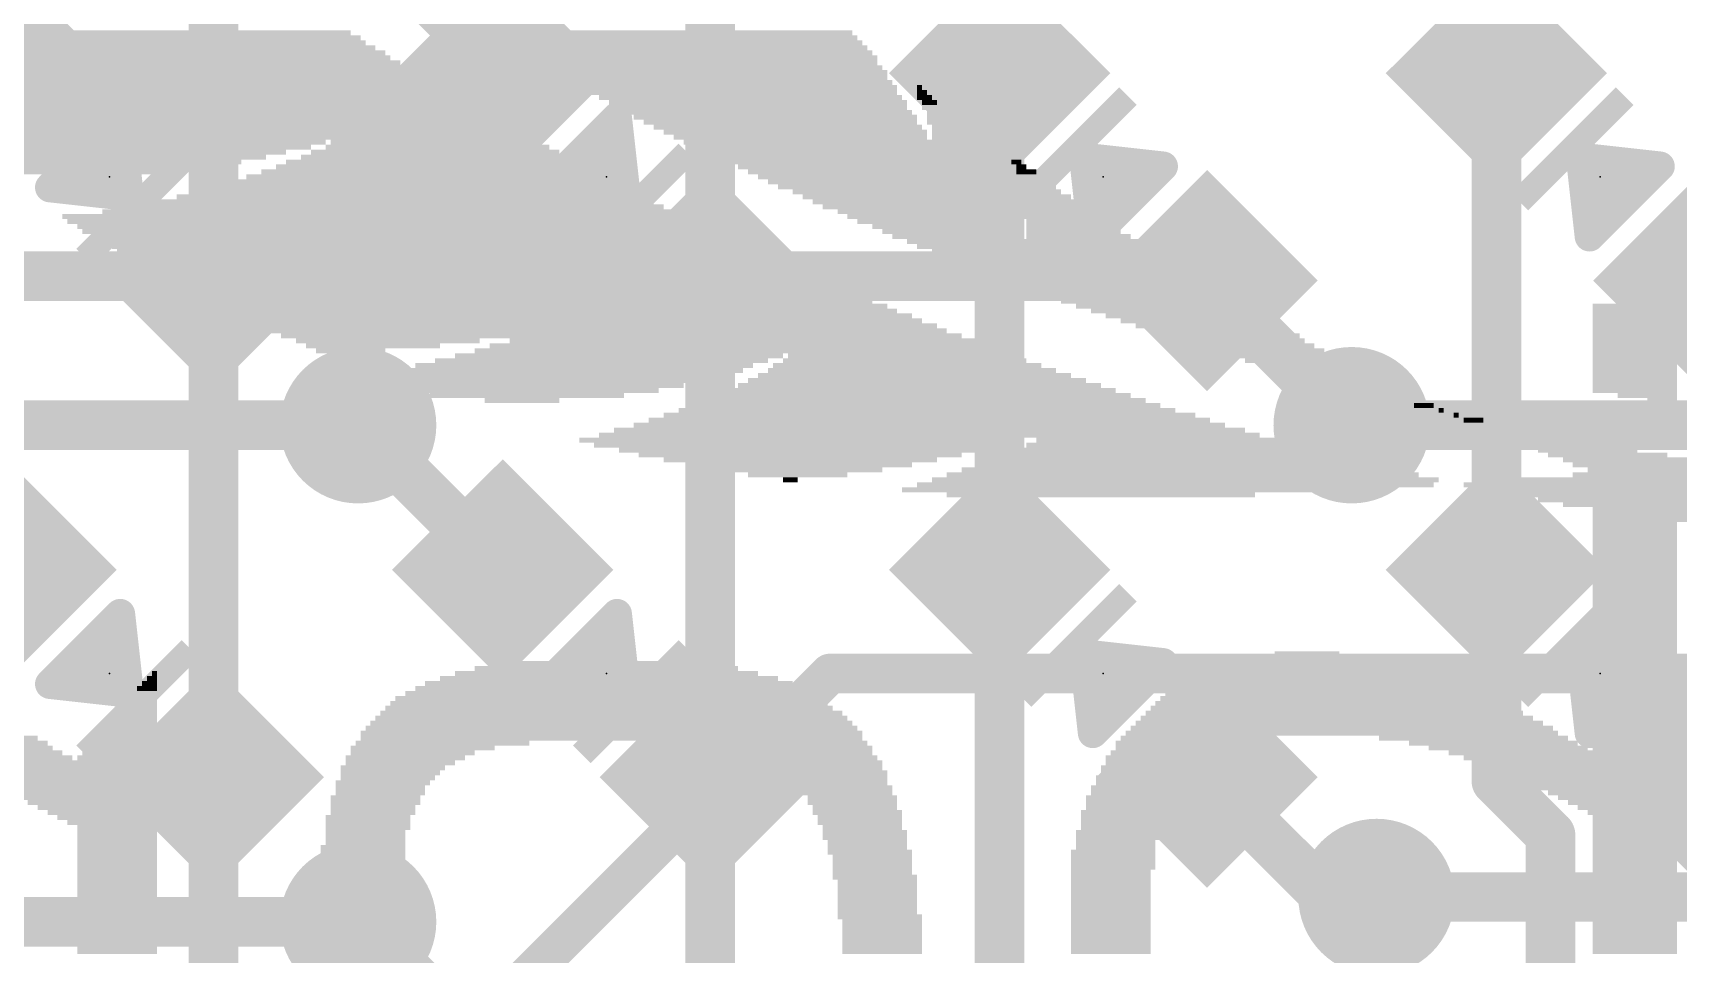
# Model space of a CAD drawing. Extents: x -6.7 to 59.9, y -5.3 to 30.3.
# Drawn here: x 24.75 to 33.16, y 5.17 to 9.88 of the extents above; entities that cross this region are included whole.
import ezdxf

# ---------------------------------------------------------------- set-up
doc = ezdxf.new("R2010")
doc.units = 0
for name, color, linetype in [('1', 12, 'CONTINUOUS'), ('16', 132, 'CONTINUOUS'), ('18', 110, 'CONTINUOUS'), ('21', 40, 'CONTINUOUS'), ('22', 6, 'CONTINUOUS'), ('23', 40, 'CONTINUOUS')]:
    doc.layers.add(name, color=color, linetype=linetype)

# ---------------------------------------------------------------- blocks, each defined once
blk = doc.blocks.new('RECT')
blk.add_solid([(-0.5, -0.5), (0.5, -0.5), (-0.5, 0.5), (0.5, 0.5)])
blk = doc.blocks.new('ROUNDV')
at = {"const_width": 0.5}
blk.add_lwpolyline([(0, -0.25, 1), (0, 0.25, 1), (0, -0.25)], format="xyb", dxfattribs=at)

msp = doc.modelspace()

# ---------------------------------------------------------------- linework, layer by layer
at = {"layer": '1', "const_width": 0.254}
for points in [[(29.6957, 12.2143), (29.6957, 9.6743)], [(32.2357, 12.2143), (32.2357, 9.6743)], [(25.6763, 8.6137), (25.6763, 11.1537)], [(28.2163, 11.1537), (28.2163, 8.6137)], [(26.416, 10.414), (27.1557, 9.6743)], [(29.6957, 9.6743), (29.6957, 7.1343)], [(32.2357, 9.6743), (32.2357, 7.1343)], [(25.6763, 6.0737), (25.6763, 8.6137)], [(28.2163, 8.6137), (28.2163, 6.0737)], [(30.7563, 8.6137), (31.496, 7.874)], [(26.416, 7.874), (27.1557, 7.1343)], [(29.6957, 7.1343), (29.6957, 4.5943)], [(32.2357, 7.1343), (32.2357, 6.0548)], [(25.6763, 3.5337), (25.6763, 6.0737)], [(28.2163, 6.0737), (28.2163, 3.5337)], [(30.7563, 6.0737), (31.369, 5.461)], [(32.2357, 6.0548), (32.512, 5.7785)], [(32.512, 5.7785), (32.512, 4.8707)], [(31.369, 5.461), (31.623, 5.461)], [(27.1557, 4.5943), (26.416, 5.334)]]:
    msp.add_lwpolyline(points, dxfattribs=at)
at = {"layer": '1', "const_width": 0.127}
for points in [[(27.1108, 9.6294, 1), (27.2006, 9.7192)], [(29.7592, 9.6743, 1), (29.6322, 9.6743)], [(32.2992, 9.6743, 1), (32.1722, 9.6743)], [(29.6322, 9.6743, 1), (29.7592, 9.6743)], [(32.1722, 9.6743, 1), (32.2992, 9.6743)], [(25.7398, 8.6137, 1), (25.6128, 8.6137)], [(25.6128, 8.6137, 1), (25.7398, 8.6137)], [(28.2798, 8.6137, 1), (28.1528, 8.6137)], [(28.1528, 8.6137, 1), (28.2798, 8.6137)], [(30.8012, 8.6586, 1), (30.7114, 8.5688)], [(26.4609, 7.9189, 1), (26.3711, 7.8291)], [(31.4511, 7.8291, 1), (31.5409, 7.9189)], [(27.1108, 7.0894, 1), (27.2006, 7.1792)], [(29.7592, 7.1343, 1), (29.6322, 7.1343)], [(32.2992, 7.1343, 1), (32.1722, 7.1343)], [(29.6322, 7.1343, 1), (29.7592, 7.1343)], [(32.1722, 7.1343, 1), (32.2992, 7.1343)], [(25.7398, 6.0737, 1), (25.6128, 6.0737)], [(28.2798, 6.0737, 1), (28.1528, 6.0737)], [(30.8012, 6.1186, 1), (30.7114, 6.0288)], [(32.2806, 6.0997, 1), (32.1908, 6.0099)], [(25.6128, 6.0737, 1), (25.7398, 6.0737)], [(28.1528, 6.0737, 1), (28.2798, 6.0737)], [(32.1722, 6.0548, 1), (32.2992, 6.0548)], [(32.5755, 5.7785, 1), (32.4485, 5.7785)], [(32.4671, 5.7336, 1), (32.5569, 5.8234)], [(31.369, 5.5245, 1), (31.369, 5.3975)], [(31.3241, 5.4161, 1), (31.4139, 5.5059)], [(31.623, 5.3975, 1), (31.623, 5.5245)], [(26.4609, 5.3789, 1), (26.3711, 5.2891)]]:
    msp.add_lwpolyline(points, format="xyb", dxfattribs=at)
at = {"layer": '16'}
for points, const_width in [([(15.748, 8.636), (30.734, 8.636)], 0.254), ([(30.734, 8.636), (31.496, 7.874)], 0.254), ([(23.876, 7.874), (26.416, 7.874)], 0.254), ([(31.496, 7.874), (34.036, 7.874)], 0.254), ([(26.797, 4.572), (28.829, 6.604)], 0.2032), ([(28.829, 6.604), (35.052, 6.604)], 0.2032), ([(33.909, 5.461), (31.623, 5.461)], 0.254), ([(26.416, 5.334), (23.876, 5.334)], 0.254)]:
    msp.add_lwpolyline(points, dxfattribs=dict(at, const_width=const_width))
for points, const_width in [([(30.7789, 8.6809, 1), (30.6891, 8.5911)], 0.127), ([(30.734, 8.5725, 1), (30.734, 8.6995)], 0.127), ([(26.416, 7.8105, 1), (26.416, 7.9375)], 0.127), ([(31.496, 7.9375, 1), (31.496, 7.8105)], 0.127), ([(31.4511, 7.8291, 1), (31.5409, 7.9189)], 0.127), ([(28.829, 6.6548, 1), (28.829, 6.5532)], 0.1016), ([(28.8649, 6.5681, 1), (28.7931, 6.6399)], 0.1016), ([(31.623, 5.5245, 1), (31.623, 5.3975)], 0.127), ([(26.416, 5.2705, 1), (26.416, 5.3975)], 0.127)]:
    msp.add_lwpolyline(points, format="xyb", dxfattribs=dict(at, const_width=const_width))
at = {"layer": '21', "const_width": 0.1524}
for points in [[(25.1999, 9.4493), (24.8407, 9.0901)], [(25.1994, 9.4488), (25.1999, 9.4488)], [(25.2448, 9.0452), (25.1999, 9.4493)], [(27.7399, 9.4493), (27.3807, 9.0901)], [(27.7394, 9.4488), (27.7399, 9.4488)], [(27.7848, 9.0452), (27.7399, 9.4493)], [(25.047, 9.2964), (25.2169, 9.2964)], [(27.587, 9.2964), (27.7569, 9.2964)], [(30.1272, 9.2428), (30.1721, 8.8387)], [(30.5313, 9.1979), (30.1272, 9.2428)], [(30.1721, 8.8387), (30.5313, 9.1979)], [(32.6672, 9.2428), (32.7121, 8.8387)], [(33.0713, 9.1979), (32.6672, 9.2428)], [(32.7121, 8.8387), (33.0713, 9.1979)], [(24.8946, 9.144), (25.2338, 9.144)], [(27.4346, 9.144), (27.7738, 9.144)], [(30.1382, 9.144), (30.4774, 9.144)], [(32.6782, 9.144), (33.0174, 9.144)], [(24.8407, 9.0901), (25.2448, 9.0452)], [(27.3807, 9.0901), (27.7848, 9.0452)], [(30.1551, 8.9916), (30.325, 8.9916)], [(32.6951, 8.9916), (32.865, 8.9916)], [(30.1721, 8.8392), (30.1726, 8.8392)], [(32.7121, 8.8392), (32.7126, 8.8392)], [(25.1999, 6.9093), (24.8407, 6.5501)], [(25.2448, 6.5052), (25.1999, 6.9093)], [(27.7399, 6.9093), (27.3807, 6.5501)], [(27.7848, 6.5052), (27.7399, 6.9093)], [(25.1486, 6.858), (25.2056, 6.858)], [(27.6886, 6.858), (27.7456, 6.858)], [(24.9962, 6.7056), (25.2225, 6.7056)], [(27.5362, 6.7056), (27.7625, 6.7056)], [(30.1272, 6.7028), (30.1721, 6.2987)], [(30.5313, 6.6579), (30.1272, 6.7028)], [(30.1721, 6.2987), (30.5313, 6.6579)], [(32.6672, 6.7028), (32.7121, 6.2987)], [(33.0713, 6.6579), (32.6672, 6.7028)], [(32.7121, 6.2987), (33.0713, 6.6579)], [(24.8407, 6.5501), (25.2448, 6.5052)], [(24.8438, 6.5532), (25.2395, 6.5532)], [(27.3807, 6.5501), (27.7848, 6.5052)], [(27.3838, 6.5532), (27.7795, 6.5532)], [(30.1438, 6.5532), (30.4266, 6.5532)], [(32.6838, 6.5532), (32.9666, 6.5532)], [(30.1608, 6.4008), (30.2742, 6.4008)], [(32.7008, 6.4008), (32.8142, 6.4008)]]:
    msp.add_lwpolyline(points, dxfattribs=at)
at = {"layer": '21', "const_width": 0.0762}
for points in [[(25.1994, 9.4869, 1), (25.1994, 9.4107)], [(25.2377, 9.4535, 1), (25.162, 9.4451)], [(25.2268, 9.4224, 1), (25.1729, 9.4763)], [(25.1999, 9.4107, 1), (25.1999, 9.4869)], [(27.7394, 9.4869, 1), (27.7394, 9.4107)], [(27.7777, 9.4535, 1), (27.702, 9.4451)], [(27.7668, 9.4224, 1), (27.7129, 9.4763)], [(27.7399, 9.4107, 1), (27.7399, 9.4869)], [(25.047, 9.3345, 1), (25.047, 9.2583)], [(25.2169, 9.2583, 1), (25.2169, 9.3345)], [(27.587, 9.3345, 1), (27.587, 9.2583)], [(27.7569, 9.2583, 1), (27.7569, 9.3345)], [(30.1651, 9.247, 1), (30.0893, 9.2386)], [(30.1314, 9.2806, 1), (30.123, 9.2049)], [(30.5583, 9.1709, 1), (30.5044, 9.2248)], [(30.5271, 9.16, 1), (30.5355, 9.2357)], [(32.7051, 9.247, 1), (32.6293, 9.2386)], [(32.6714, 9.2806, 1), (32.663, 9.2049)], [(33.0983, 9.1709, 1), (33.0444, 9.2248)], [(33.0671, 9.16, 1), (33.0755, 9.2357)], [(24.8946, 9.1821, 1), (24.8946, 9.1059)], [(25.2338, 9.1059, 1), (25.2338, 9.1821)], [(27.4346, 9.1821, 1), (27.4346, 9.1059)], [(27.7738, 9.1059, 1), (27.7738, 9.1821)], [(30.1382, 9.1821, 1), (30.1382, 9.1059)], [(30.4774, 9.1059, 1), (30.4774, 9.1821)], [(32.6782, 9.1821, 1), (32.6782, 9.1059)], [(33.0174, 9.1059, 1), (33.0174, 9.1821)], [(24.8137, 9.1171, 1), (24.8676, 9.0632)], [(24.8449, 9.128, 1), (24.8365, 9.0522)], [(25.2069, 9.041, 1), (25.2826, 9.0494)], [(25.2406, 9.0073, 1), (25.249, 9.0831)], [(27.3537, 9.1171, 1), (27.4076, 9.0632)], [(27.3849, 9.128, 1), (27.3765, 9.0522)], [(27.7469, 9.041, 1), (27.8226, 9.0494)], [(27.7806, 9.0073, 1), (27.789, 9.0831)], [(30.1551, 9.0297, 1), (30.1551, 8.9535)], [(30.325, 8.9535, 1), (30.325, 9.0297)], [(32.6951, 9.0297, 1), (32.6951, 8.9535)], [(32.865, 8.9535, 1), (32.865, 9.0297)], [(30.1721, 8.8773, 1), (30.1721, 8.8011)], [(30.1452, 8.8656, 1), (30.1991, 8.8117)], [(30.1342, 8.8345, 1), (30.21, 8.8429)], [(30.1726, 8.8011, 1), (30.1726, 8.8773)], [(32.7121, 8.8773, 1), (32.7121, 8.8011)], [(32.6852, 8.8656, 1), (32.7391, 8.8117)], [(32.6742, 8.8345, 1), (32.75, 8.8429)], [(32.7126, 8.8011, 1), (32.7126, 8.8773)], [(25.2377, 6.9135, 1), (25.162, 6.9051)], [(25.2268, 6.8824, 1), (25.1729, 6.9363)], [(27.7777, 6.9135, 1), (27.702, 6.9051)], [(27.7668, 6.8824, 1), (27.7129, 6.9363)], [(25.1486, 6.8961, 1), (25.1486, 6.8199)], [(25.2056, 6.8199, 1), (25.2056, 6.8961)], [(27.6886, 6.8961, 1), (27.6886, 6.8199)], [(27.7456, 6.8199, 1), (27.7456, 6.8961)], [(24.9962, 6.7437, 1), (24.9962, 6.6675)], [(25.2225, 6.6675, 1), (25.2225, 6.7437)], [(27.5362, 6.7437, 1), (27.5362, 6.6675)], [(27.7625, 6.6675, 1), (27.7625, 6.7437)], [(30.1651, 6.707, 1), (30.0893, 6.6986)], [(30.1314, 6.7406, 1), (30.123, 6.6649)], [(30.5583, 6.6309, 1), (30.5044, 6.6848)], [(30.5271, 6.62, 1), (30.5355, 6.6957)], [(32.7051, 6.707, 1), (32.6293, 6.6986)], [(32.6714, 6.7406, 1), (32.663, 6.6649)], [(33.0983, 6.6309, 1), (33.0444, 6.6848)], [(33.0671, 6.62, 1), (33.0755, 6.6957)], [(24.8137, 6.5771, 1), (24.8676, 6.5232)], [(24.8449, 6.588, 1), (24.8365, 6.5122)], [(24.8438, 6.5913, 1), (24.8438, 6.5151)], [(25.2395, 6.5151, 1), (25.2395, 6.5913)], [(25.2406, 6.4673, 1), (25.249, 6.5431)], [(27.3537, 6.5771, 1), (27.4076, 6.5232)], [(27.3849, 6.588, 1), (27.3765, 6.5122)], [(27.3838, 6.5913, 1), (27.3838, 6.5151)], [(27.7795, 6.5151, 1), (27.7795, 6.5913)], [(27.7806, 6.4673, 1), (27.789, 6.5431)], [(30.1438, 6.5913, 1), (30.1438, 6.5151)], [(30.4266, 6.5151, 1), (30.4266, 6.5913)], [(32.6838, 6.5913, 1), (32.6838, 6.5151)], [(32.9666, 6.5151, 1), (32.9666, 6.5913)], [(25.2069, 6.501, 1), (25.2826, 6.5094)], [(27.7469, 6.501, 1), (27.8226, 6.5094)], [(30.1608, 6.4389, 1), (30.1608, 6.3627)], [(30.2742, 6.3627, 1), (30.2742, 6.4389)], [(32.7008, 6.4389, 1), (32.7008, 6.3627)], [(32.8142, 6.3627, 1), (32.8142, 6.4389)], [(30.1452, 6.3256, 1), (30.1991, 6.2717)], [(30.1342, 6.2945, 1), (30.21, 6.3029)], [(32.6852, 6.3256, 1), (32.7391, 6.2717)], [(32.6742, 6.2945, 1), (32.75, 6.3029)]]:
    msp.add_lwpolyline(points, format="xyb", dxfattribs=at)
at = {"layer": '23'}
for p in [(25.146, 9.144), (27.686, 9.144), (30.226, 9.144), (32.766, 9.144), (25.146, 6.604), (27.686, 6.604), (30.226, 6.604), (32.766, 6.604)]:
    msp.add_point(p, dxfattribs=at)

# ---------------------------------------------------------------- block references
at = {"layer": '1', "xscale": 0.8, "yscale": 0.8}
for p, rotation in [((24.6157, 9.6743), 225), ((27.1557, 9.6743), 225), ((29.6957, 9.6743), 45), ((32.2357, 9.6743), 45), ((25.6763, 8.6137), 225), ((28.2163, 8.6137), 225), ((30.7563, 8.6137), 45), ((33.2963, 8.6137), 45), ((24.6157, 7.1343), 225), ((27.1557, 7.1343), 225), ((29.6957, 7.1343), 45), ((32.2357, 7.1343), 45), ((25.6763, 6.0737), 225), ((28.2163, 6.0737), 225), ((30.7563, 6.0737), 45), ((33.2963, 6.0737), 45)]:
    msp.add_blockref('RECT', p, dxfattribs=dict(at, rotation=rotation))
at = {"layer": '18', "xscale": 0.8001, "yscale": 0.8001}
for p in [(26.416, 7.874), (26.416, 7.874), (31.496, 7.874), (31.496, 7.874), (31.623, 5.461), (31.623, 5.461), (26.416, 5.334), (26.416, 5.334)]:
    msp.add_blockref('ROUNDV', p, dxfattribs=at)
at = {"layer": '21', "xscale": 0.762, "yscale": 0.127}
for p, rotation in [((30.0823, 9.2877), 45), ((32.6223, 9.2877), 45), ((25.2897, 9.0003), 225), ((27.8297, 9.0003), 225), ((30.0823, 6.7477), 45), ((32.6223, 6.7477), 45), ((25.2897, 6.4603), 225), ((27.8297, 6.4603), 225)]:
    msp.add_blockref('RECT', p, dxfattribs=dict(at, rotation=rotation))
at = {"layer": '22', "yscale": 0.0254, "rotation": 180}
for p, xscale in [((25.019, 9.8806), 2.7178), ((25.0571, 9.8552), 2.7432), ((25.0825, 9.8298), 2.7432), ((27.9908, 9.8806), 1.905), ((28.0289, 9.8552), 1.8796), ((28.067, 9.8298), 1.8542), ((25.1206, 9.8044), 2.7686), ((25.1587, 9.779), 2.794), ((25.1841, 9.7536), 2.794), ((28.0924, 9.8044), 1.8542), ((28.1305, 9.779), 1.8288), ((28.1686, 9.7536), 1.8034), ((25.2222, 9.7282), 2.8194), ((25.2603, 9.7028), 2.8448), ((25.2857, 9.6774), 2.8448), ((28.194, 9.7282), 1.7526), ((28.2321, 9.7028), 1.7272), ((28.2575, 9.6774), 1.7272), ((25.3238, 9.652), 2.8702), ((25.3619, 9.6266), 2.8956), ((25.4, 9.6012), 2.8702), ((25.4381, 9.5758), 2.8956), ((28.2829, 9.652), 1.6764), ((28.321, 9.6266), 1.651), ((28.3591, 9.6012), 1.6256), ((28.3845, 9.5758), 1.5748), ((29.2862, 9.6012), 0.0254), ((29.2989, 9.5758), 0.0508), ((25.4762, 9.5504), 2.921), ((25.5143, 9.525), 2.9464), ((25.5397, 9.4996), 2.9464), ((28.4226, 9.5504), 1.5494), ((28.4607, 9.525), 1.524), ((28.4861, 9.4996), 1.4732), ((29.3116, 9.5504), 0.0762), ((29.337, 9.525), 0.0762), ((29.3624, 9.4996), 0.127), ((25.5905, 9.4742), 2.9464), ((25.6286, 9.4488), 2.9718), ((25.6667, 9.4234), 2.9972), ((28.5115, 9.4742), 1.4732), ((28.5496, 9.4488), 1.4478), ((28.575, 9.4234), 1.397), ((29.3878, 9.4742), 0.127), ((29.4005, 9.4488), 0.1524), ((29.4259, 9.4234), 0.2032), ((25.7048, 9.398), 3.0226), ((25.7429, 9.3726), 2.9972), ((25.781, 9.3472), 3.0226), ((28.6131, 9.398), 1.3716), ((28.6512, 9.3726), 1.3462), ((28.6766, 9.3472), 1.2954), ((29.4513, 9.398), 0.2032), ((29.464, 9.3726), 0.2286), ((29.4767, 9.3472), 0.254), ((25.2857, 9.3218), 1.9304), ((25.2603, 9.2964), 1.8288), ((25.2095, 9.271), 1.6764), ((25.1841, 9.2456), 1.524), ((26.8097, 9.2456), 1.3716), ((26.8097, 9.271), 1.27), ((26.8224, 9.2964), 1.143), ((26.8097, 9.3218), 1.0668), ((28.8417, 9.3218), 1.524), ((28.8798, 9.2964), 1.4986), ((28.9052, 9.271), 1.4478), ((28.956, 9.2456), 1.397), ((25.1333, 9.2202), 1.3716), ((25.0825, 9.1948), 1.1684), ((25.019, 9.1694), 0.9398), ((26.7716, 9.1694), 1.7018), ((26.7843, 9.1948), 1.5748), ((26.797, 9.2202), 1.4986), ((28.9814, 9.2202), 1.3462), ((29.0195, 9.1948), 1.3208), ((29.0449, 9.1694), 1.27), ((29.7815, 9.2202), 0.0508), ((29.8069, 9.1948), 0.0508), ((29.8323, 9.1694), 0.1016), ((24.9936, 9.144), 0.3302), ((26.7208, 9.0932), 2.1082), ((26.7462, 9.1186), 1.9558), ((26.7589, 9.144), 1.8288), ((29.0703, 9.144), 1.2192), ((29.1084, 9.1186), 1.1938), ((29.1338, 9.0932), 1.143), ((29.845, 9.144), 0.127), ((29.8704, 9.1186), 0.1778), ((29.8831, 9.0932), 0.2032), ((26.6065, 8.9916), 2.7432), ((26.6446, 9.017), 2.5654), ((26.6827, 9.0424), 2.3876), ((26.7081, 9.0678), 2.2352), ((29.1846, 9.0678), 1.0922), ((29.21, 9.0424), 1.0414), ((29.2481, 9.017), 1.016), ((29.2735, 8.9916), 0.9652), ((29.9085, 9.0678), 0.2032), ((29.9339, 9.0424), 0.254), ((29.9466, 9.017), 0.2794), ((29.972, 8.9916), 0.3302), ((26.4922, 8.9408), 3.175), ((26.5303, 8.9154), 3.2004), ((26.5684, 8.9662), 2.921), ((29.3116, 8.9662), 0.889), ((29.3497, 8.9408), 0.8636), ((29.3751, 8.9154), 0.8128), ((29.9847, 8.9662), 0.3556), ((30.0101, 8.9408), 0.4064), ((30.0355, 8.9154), 0.4064), ((26.5938, 8.89), 3.2258), ((26.6319, 8.8646), 3.2512), ((26.6827, 8.8392), 3.2512), ((29.4259, 8.89), 0.762), ((29.4513, 8.8646), 0.7112), ((29.4767, 8.8392), 0.6604), ((30.0609, 8.89), 0.4572), ((30.0736, 8.8646), 0.4826), ((30.099, 8.8392), 0.5334), ((26.7335, 8.8138), 3.2512), ((26.7843, 8.7884), 3.2512), ((26.8224, 8.763), 3.2766), ((26.8859, 8.7376), 3.302), ((29.8196, 8.8138), 1.1938), ((29.8577, 8.7884), 1.1684), ((29.9212, 8.763), 1.143), ((29.9593, 8.7376), 1.1176), ((26.9367, 8.7122), 3.302), ((26.9875, 8.6868), 3.302), ((27.0256, 8.6614), 3.3274), ((30.0228, 8.7122), 1.0922), ((30.0736, 8.6868), 1.0922), ((30.1244, 8.6614), 1.0414), ((27.0891, 8.636), 3.3528), ((27.1399, 8.6106), 3.3528), ((27.1907, 8.5852), 3.3528), ((30.1879, 8.636), 1.016), ((30.226, 8.6106), 0.9906), ((30.2895, 8.5852), 0.9652), ((27.2542, 8.5598), 3.3782), ((27.305, 8.5344), 3.3782), ((27.3558, 8.509), 3.3782), ((27.4193, 8.4836), 3.4036), ((30.353, 8.5598), 0.9398), ((30.3911, 8.5344), 0.9144), ((30.4546, 8.509), 0.889), ((30.5181, 8.4836), 0.8636), ((32.9438, 8.4836), 0.4318), ((27.4701, 8.4582), 3.4036), ((27.5336, 8.4328), 3.429), ((27.5844, 8.4074), 3.429), ((30.5816, 8.4582), 0.8382), ((30.6324, 8.4328), 0.7874), ((30.6959, 8.4074), 0.762), ((32.9438, 8.4582), 0.4318), ((32.9438, 8.4328), 0.4318), ((32.9438, 8.4074), 0.4318), ((27.6479, 8.382), 3.4544), ((27.6987, 8.3566), 3.4544), ((27.7622, 8.3312), 3.4798), ((30.7594, 8.382), 0.7366), ((30.8229, 8.3566), 0.7112), ((30.8864, 8.3312), 0.6858), ((32.9438, 8.382), 0.4318), ((32.9438, 8.3566), 0.4318), ((32.9438, 8.3312), 0.4318), ((26.5684, 8.3058), 0.9398), ((26.4922, 8.2804), 0.6858), ((26.3779, 8.255), 0.3556), ((28.3591, 8.255), 2.6924), ((28.3591, 8.2804), 2.54), ((28.3845, 8.3058), 2.3876), ((30.9372, 8.3058), 0.635), ((31.0007, 8.2804), 0.6096), ((31.0769, 8.255), 0.5588), ((32.9438, 8.3058), 0.4318), ((32.9438, 8.2804), 0.4318), ((32.9438, 8.255), 0.4318), ((27.4828, 8.1534), 1.8034), ((27.5717, 8.1788), 1.7272), ((27.6606, 8.2042), 1.7018), ((27.7495, 8.2296), 1.6764), ((29.2481, 8.1534), 1.4732), ((29.2227, 8.1788), 1.3716), ((29.21, 8.2042), 1.2446), ((29.1973, 8.2296), 1.1684), ((31.1404, 8.2296), 0.5334), ((31.2039, 8.2042), 0.508), ((31.2801, 8.1788), 0.4572), ((31.3436, 8.1534), 0.4318), ((32.9438, 8.2296), 0.4318), ((32.9438, 8.2042), 0.4318), ((32.9438, 8.1788), 0.4318), ((32.9438, 8.1534), 0.4318), ((27.3939, 8.128), 1.778), ((27.3939, 8.1026), 1.6256), ((27.3558, 8.0772), 1.4478), ((29.2862, 8.0772), 1.8542), ((29.2735, 8.1026), 1.7272), ((29.2608, 8.128), 1.6002), ((31.4198, 8.128), 0.381), ((31.496, 8.1026), 0.3302), ((31.5595, 8.0772), 0.3048), ((32.9438, 8.128), 0.4318), ((32.9438, 8.1026), 0.4318), ((32.9438, 8.0772), 0.4318), ((27.3304, 8.0518), 1.2446), ((27.2796, 8.0264), 0.9906), ((27.2542, 8.001), 0.381), ((29.3116, 8.001), 2.2606), ((29.3116, 8.0264), 2.1082), ((29.2989, 8.0518), 1.9812), ((31.6357, 8.0518), 0.254), ((31.7119, 8.0264), 0.2032), ((31.7881, 8.001), 0.1524), ((32.9438, 8.0518), 0.4318), ((33.0073, 8.0264), 0.3048), ((33.0835, 8.001), 0.1524), ((29.337, 7.8994), 2.8702), ((29.337, 7.9248), 2.7178), ((29.3243, 7.9502), 2.54), ((29.3243, 7.9756), 2.3876), ((31.8643, 7.9756), 0.1016), ((31.9532, 7.9502), 0.0254), ((32.0294, 7.9248), 0.0254), ((32.1183, 7.8994), 0.1016), ((29.337, 7.8232), 3.3782), ((29.337, 7.8486), 3.2258), ((29.337, 7.874), 3.0226), ((32.2072, 7.874), 0.127), ((32.2961, 7.8486), 0.2032), ((32.385, 7.8232), 0.2794), ((28.6766, 7.7978), 2.2606), ((28.6639, 7.7724), 2.0828), ((28.6766, 7.747), 1.8542), ((30.5308, 7.747), 1.5494), ((30.5308, 7.7724), 1.397), ((30.5054, 7.7978), 1.2446), ((32.4993, 7.7978), 0.3556), ((32.5882, 7.7724), 0.4318), ((32.7025, 7.747), 0.508), ((28.6766, 7.7216), 1.651), ((28.6766, 7.6962), 1.397), ((28.6766, 7.6708), 1.143), ((28.6766, 7.6454), 0.8382), ((30.607, 7.6454), 2.2098), ((30.5943, 7.6708), 2.032), ((30.5689, 7.6962), 1.8796), ((30.5562, 7.7216), 1.7018), ((32.8041, 7.7216), 0.6096), ((32.9311, 7.6962), 0.7112), ((33.0454, 7.6708), 0.8382), ((33.1851, 7.6454), 0.9652), ((28.6639, 7.62), 0.508), ((28.6258, 7.5946), 0.0762), ((30.5943, 7.5692), 2.6416), ((30.6451, 7.5946), 2.5908), ((30.6324, 7.62), 2.413), ((33.2613, 7.5692), 2.3876), ((33.2105, 7.5946), 1.8796), ((33.2613, 7.62), 1.27), ((30.353, 7.5438), 2.3114), ((30.2133, 7.5184), 1.5748), ((33.528, 7.5438), 2.667), ((34.4297, 7.5184), 4.2164), ((34.4932, 7.493), 4.0894), ((34.5694, 7.4676), 3.9878), ((34.6456, 7.4422), 3.8354), ((34.6456, 7.4168), 3.8354), ((34.6456, 7.3914), 3.8354), ((32.9438, 7.366), 0.4318), ((32.9438, 7.3406), 0.4318), ((32.9438, 7.3152), 0.4318), ((32.9438, 7.2898), 0.4318), ((32.9438, 7.2644), 0.4318), ((32.9438, 7.239), 0.4318), ((32.9438, 7.2136), 0.4318), ((32.9438, 7.1882), 0.4318), ((32.9438, 7.1628), 0.4318), ((32.9438, 7.1374), 0.4318), ((32.9438, 7.112), 0.4318), ((32.9438, 7.0866), 0.4318), ((32.9438, 7.0612), 0.4318), ((32.9438, 7.0358), 0.4318), ((32.9438, 7.0104), 0.4318), ((32.9438, 6.985), 0.4318), ((32.9438, 6.9596), 0.4318), ((32.9438, 6.9342), 0.4318), ((32.9438, 6.9088), 0.4318), ((32.9438, 6.8834), 0.4318), ((32.9438, 6.858), 0.4318), ((32.9438, 6.8326), 0.4318), ((32.9438, 6.8072), 0.4318), ((32.9438, 6.7818), 0.4318), ((32.9438, 6.7564), 0.4318), ((32.9438, 6.731), 0.4318), ((27.6733, 6.6548), 1.016), ((31.3055, 6.6548), 0.8636), ((31.2801, 6.6802), 0.6604), ((31.2674, 6.7056), 0.3302), ((32.9438, 6.7056), 0.4318), ((32.9438, 6.6802), 0.4318), ((32.9438, 6.6548), 0.4318), ((25.3492, 6.5532), 0.0762), ((25.3619, 6.5786), 0.0508), ((25.3746, 6.604), 0.0254), ((27.6987, 6.5532), 1.8796), ((27.6987, 6.5786), 1.7272), ((27.686, 6.604), 1.5494), ((27.686, 6.6294), 1.3462), ((31.3309, 6.5532), 1.4224), ((31.3309, 6.5786), 1.3208), ((31.3182, 6.604), 1.1938), ((31.3182, 6.6294), 1.0414), ((32.9438, 6.6294), 0.4318), ((32.9438, 6.604), 0.4318), ((32.9438, 6.5786), 0.4318), ((32.9438, 6.5532), 0.4318), ((25.3111, 6.477), 0.1524), ((25.3238, 6.5024), 0.127), ((25.3365, 6.5278), 0.1016), ((27.6987, 6.477), 2.1844), ((27.6987, 6.5024), 2.0828), ((27.6987, 6.5278), 1.9812), ((31.369, 6.477), 1.7018), ((31.3563, 6.5024), 1.6256), ((31.3563, 6.5278), 1.524), ((32.9438, 6.5278), 0.4318), ((32.9438, 6.5024), 0.4318), ((32.9438, 6.477), 0.4318), ((25.2857, 6.4008), 0.2032), ((25.2984, 6.4262), 0.1778), ((25.3111, 6.4516), 0.1524), ((27.7114, 6.4008), 2.3622), ((27.6987, 6.4262), 2.286), ((27.6987, 6.4516), 2.2352), ((31.4071, 6.4008), 1.9304), ((31.3944, 6.4262), 1.8542), ((31.3817, 6.4516), 1.778), ((32.9438, 6.4516), 0.4318), ((32.9438, 6.4262), 0.4318), ((32.9438, 6.4008), 0.4318), ((25.2476, 6.3246), 0.2794), ((25.2476, 6.2992), 0.2794), ((25.2603, 6.35), 0.254), ((25.273, 6.3754), 0.2286), ((27.7114, 6.2992), 2.5654), ((27.7114, 6.3246), 2.5146), ((27.7114, 6.35), 2.4638), ((27.7114, 6.3754), 2.413), ((31.4452, 6.2992), 2.2098), ((31.4452, 6.3246), 2.159), ((31.4325, 6.35), 2.0828), ((31.4198, 6.3754), 2.0066), ((32.9438, 6.3754), 0.4318), ((32.9438, 6.35), 0.4318), ((32.9438, 6.3246), 0.4318), ((32.9438, 6.2992), 0.4318), ((23.8506, 6.2738), 1.8542), ((24.3205, 6.2484), 1.016), ((24.4094, 6.223), 0.889), ((25.2095, 6.223), 0.3556), ((25.2222, 6.2484), 0.3302), ((25.2349, 6.2738), 0.3048), ((26.7462, 6.223), 0.7366), ((26.8478, 6.2484), 0.889), ((27.7114, 6.2738), 2.5654), ((28.5496, 6.2484), 0.9398), ((28.6639, 6.223), 0.762), ((30.6197, 6.2484), 0.6604), ((30.5943, 6.223), 0.6096), ((30.6705, 6.2738), 0.7112), ((32.1183, 6.2738), 0.9652), ((32.2199, 6.2484), 0.8636), ((32.2961, 6.223), 0.8128), ((32.9438, 6.2738), 0.4318), ((32.9438, 6.2484), 0.4318), ((32.9438, 6.223), 0.4318), ((24.4983, 6.1976), 0.8128), ((24.5618, 6.1722), 0.7874), ((24.8158, 6.1468), 1.143), ((25.1841, 6.1722), 0.4064), ((25.1968, 6.1976), 0.381), ((26.6573, 6.1722), 0.6096), ((26.6319, 6.1468), 0.5588), ((26.6954, 6.1976), 0.635), ((28.7147, 6.1976), 0.6604), ((28.7655, 6.1722), 0.6096), ((28.8036, 6.1468), 0.5842), ((30.5181, 6.1722), 0.5588), ((30.5054, 6.1468), 0.5334), ((30.5562, 6.1976), 0.5842), ((32.5755, 6.1976), 1.1684), ((32.6136, 6.1722), 1.0922), ((32.6517, 6.1468), 1.016), ((24.8539, 6.1214), 1.0668), ((24.8793, 6.096), 1.016), ((24.9174, 6.0706), 0.9398), ((24.9428, 6.0452), 0.889), ((26.543, 6.0452), 0.4826), ((26.5938, 6.1214), 0.5334), ((26.5811, 6.096), 0.508), ((26.5684, 6.0706), 0.4826), ((28.8163, 6.1214), 0.5588), ((28.8544, 6.096), 0.5334), ((28.8671, 6.0706), 0.508), ((28.8798, 6.0452), 0.4826), ((30.4292, 6.0706), 0.4826), ((30.4165, 6.0452), 0.4572), ((30.4673, 6.1214), 0.508), ((30.4546, 6.096), 0.4826), ((32.6771, 6.1214), 0.9652), ((32.7152, 6.096), 0.889), ((32.7406, 6.0706), 0.8382), ((32.766, 6.0452), 0.7874), ((24.9682, 6.0198), 0.8382), ((24.9936, 5.9944), 0.7874), ((25.019, 5.969), 0.7366), ((26.5049, 5.969), 0.4572), ((26.5303, 6.0198), 0.4572), ((26.5303, 5.9944), 0.4572), ((28.9052, 6.0198), 0.4826), ((28.9179, 5.9944), 0.4572), ((28.9433, 5.969), 0.4572), ((30.3657, 5.969), 0.4572), ((30.4038, 6.0198), 0.4826), ((30.3911, 5.9944), 0.4572), ((32.7914, 6.0198), 0.7366), ((32.8295, 5.9944), 0.6604), ((32.8549, 5.969), 0.6096), ((25.0571, 5.9436), 0.6604), ((25.0825, 5.9182), 0.6096), ((25.1079, 5.8928), 0.5588), ((26.5049, 5.9436), 0.4572), ((26.4922, 5.9182), 0.4318), ((26.4922, 5.8928), 0.4318), ((28.9433, 5.9436), 0.4572), ((28.956, 5.9182), 0.4318), ((28.9687, 5.8928), 0.4572), ((30.3403, 5.8928), 0.4572), ((30.3657, 5.9436), 0.4572), ((30.353, 5.9182), 0.4318), ((32.8803, 5.9436), 0.5588), ((32.9057, 5.9182), 0.508), ((32.9311, 5.8928), 0.4572), ((25.1333, 5.8674), 0.508), ((25.1587, 5.842), 0.4572), ((25.1841, 5.8166), 0.4064), ((25.1841, 5.7912), 0.4064), ((26.4668, 5.8674), 0.4318), ((26.4668, 5.842), 0.4318), ((26.4668, 5.8166), 0.4318), ((26.4541, 5.7912), 0.4064), ((28.9814, 5.8674), 0.4318), ((28.9814, 5.842), 0.4318), ((28.9941, 5.8166), 0.4064), ((29.0068, 5.7912), 0.4318), ((30.3022, 5.7912), 0.4318), ((30.3276, 5.8674), 0.4318), ((30.3276, 5.842), 0.4318), ((30.3149, 5.8166), 0.4064), ((32.9438, 5.8674), 0.4318), ((32.9438, 5.842), 0.4318), ((32.9438, 5.8166), 0.4318), ((32.9438, 5.7912), 0.4318), ((25.1841, 5.7658), 0.4064), ((25.1841, 5.7404), 0.4064), ((25.1841, 5.715), 0.4064), ((26.4414, 5.715), 0.4318), ((26.4541, 5.7658), 0.4064), ((26.4541, 5.7404), 0.4064), ((29.0068, 5.7658), 0.4318), ((29.0195, 5.7404), 0.4064), ((29.0195, 5.715), 0.4064), ((30.3022, 5.7658), 0.4318), ((30.2895, 5.7404), 0.4064), ((30.2895, 5.715), 0.4064), ((32.9438, 5.7658), 0.4318), ((32.9438, 5.7404), 0.4318), ((32.9438, 5.715), 0.4318), ((25.1841, 5.6896), 0.4064), ((25.1841, 5.6642), 0.4064), ((25.1841, 5.6388), 0.4064), ((26.4414, 5.6896), 0.4318), ((26.4414, 5.6642), 0.4318), ((26.4287, 5.6388), 0.4064), ((29.0322, 5.6896), 0.4318), ((29.0449, 5.6642), 0.4064), ((29.0449, 5.6388), 0.4064), ((30.2768, 5.6896), 0.4318), ((30.2768, 5.6642), 0.4318), ((30.2768, 5.6388), 0.4318), ((32.9438, 5.6896), 0.4318), ((32.9438, 5.6642), 0.4318), ((32.9438, 5.6388), 0.4318), ((25.1841, 5.6134), 0.4064), ((25.1841, 5.588), 0.4064), ((25.1841, 5.5626), 0.4064), ((26.4287, 5.6134), 0.4064), ((26.4287, 5.588), 0.4064), ((26.4287, 5.5626), 0.4064), ((29.0449, 5.6134), 0.4064), ((29.0449, 5.588), 0.4064), ((29.0576, 5.5626), 0.4318), ((30.2768, 5.6134), 0.4318), ((30.2641, 5.588), 0.4064), ((30.2641, 5.5626), 0.4064), ((32.9438, 5.6134), 0.4318), ((32.9438, 5.588), 0.4318), ((32.9438, 5.5626), 0.4318), ((25.1841, 5.5372), 0.4064), ((25.1841, 5.5118), 0.4064), ((25.1841, 5.4864), 0.4064), ((25.1841, 5.461), 0.4064), ((26.4287, 5.5372), 0.4064), ((26.4287, 5.5118), 0.4064), ((26.4287, 5.4864), 0.4064), ((26.4287, 5.461), 0.4064), ((29.0703, 5.5372), 0.4064), ((29.0703, 5.5118), 0.4064), ((29.0703, 5.4864), 0.4064), ((29.0703, 5.461), 0.4064), ((30.2641, 5.5372), 0.4064), ((30.2641, 5.5118), 0.4064), ((30.2641, 5.4864), 0.4064), ((30.2641, 5.461), 0.4064), ((32.9438, 5.5372), 0.4318), ((32.9438, 5.5118), 0.4318), ((32.9438, 5.4864), 0.4318), ((32.9438, 5.461), 0.4318), ((25.1841, 5.4356), 0.4064), ((25.1841, 5.4102), 0.4064), ((25.1841, 5.3848), 0.4064), ((26.416, 5.4356), 0.4318), ((26.416, 5.4102), 0.4318), ((26.416, 5.3848), 0.4318), ((29.0703, 5.4356), 0.4064), ((29.0703, 5.4102), 0.4064), ((29.0703, 5.3848), 0.4064), ((30.2641, 5.4356), 0.4064), ((30.2641, 5.4102), 0.4064), ((30.2641, 5.3848), 0.4064), ((32.9438, 5.4356), 0.4318), ((32.9438, 5.4102), 0.4318), ((32.9438, 5.3848), 0.4318), ((25.1841, 5.3594), 0.4064), ((25.1841, 5.334), 0.4064), ((25.1841, 5.3086), 0.4064), ((26.416, 5.3594), 0.4318), ((26.416, 5.334), 0.4318), ((26.416, 5.3086), 0.4318), ((29.083, 5.3594), 0.4318), ((29.0957, 5.334), 0.4064), ((29.0957, 5.3086), 0.4064), ((30.2641, 5.3594), 0.4064), ((30.2641, 5.334), 0.4064), ((30.2641, 5.3086), 0.4064), ((32.9438, 5.3594), 0.4318), ((32.9438, 5.334), 0.4318), ((32.9438, 5.3086), 0.4318), ((25.1841, 5.2832), 0.4064), ((25.1841, 5.2578), 0.4064), ((25.1841, 5.2324), 0.4064), ((25.1841, 5.207), 0.4064), ((26.416, 5.2832), 0.4318), ((26.416, 5.2578), 0.4318), ((26.416, 5.2324), 0.4318), ((26.4287, 5.207), 0.4064), ((29.0957, 5.2832), 0.4064), ((29.0957, 5.2578), 0.4064), ((29.0957, 5.2324), 0.4064), ((29.0957, 5.207), 0.4064), ((30.2641, 5.2832), 0.4064), ((30.2641, 5.2578), 0.4064), ((30.2641, 5.2324), 0.4064), ((30.2641, 5.207), 0.4064), ((32.9438, 5.2832), 0.4318), ((32.9438, 5.2578), 0.4318), ((32.9438, 5.2324), 0.4318), ((32.9438, 5.207), 0.4318), ((25.1841, 5.1816), 0.4064), ((26.4287, 5.1816), 0.4064), ((29.0957, 5.1816), 0.4064), ((30.2641, 5.1816), 0.4064), ((32.9438, 5.1816), 0.4318)]:
    msp.add_blockref('RECT', p, dxfattribs=dict(at, xscale=xscale))

doc.saveas('drawing.dxf')
